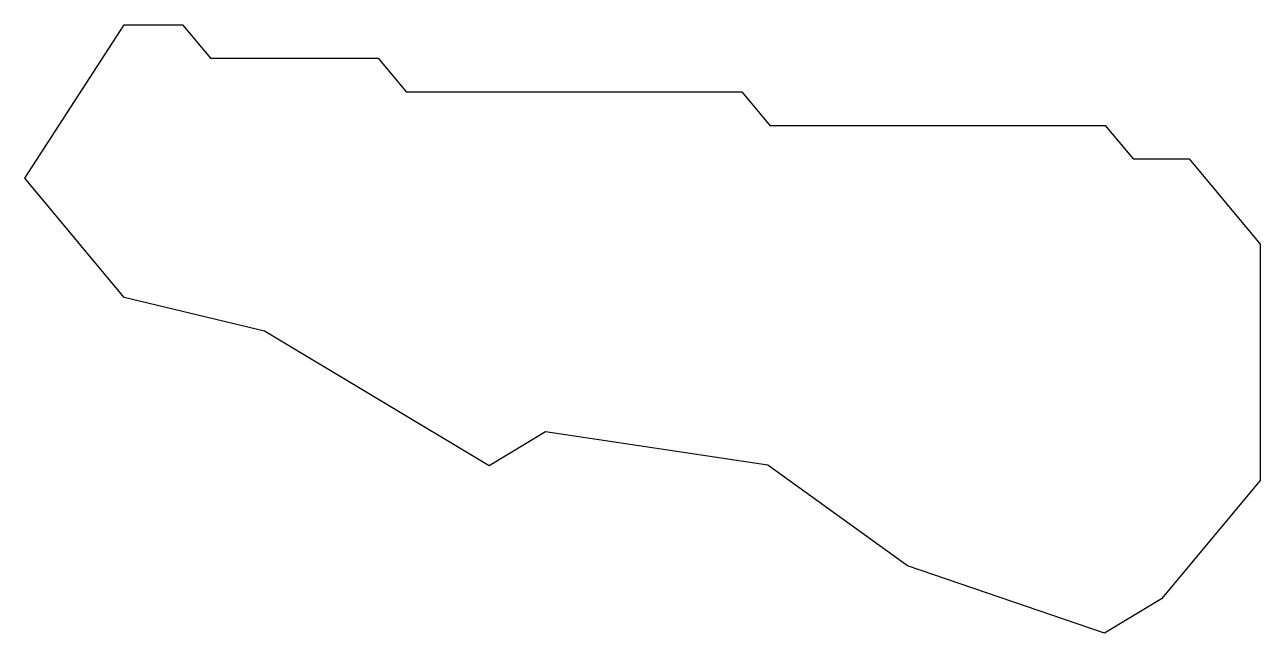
# Model space of a CAD drawing. Header units: millimetres. Extents: x 0 to 52.7, y 0 to 25.9.
import ezdxf

# ---------------------------------------------------------------- set-up
doc = ezdxf.new("R2010")
doc.units = ezdxf.units.MM
doc.layers.add('Y', color=7, linetype='Continuous')

msp = doc.modelspace()

# ---------------------------------------------------------------- linework, layer by layer
at = {"layer": 'Y'}
msp.add_lwpolyline([(37.623, 2.877), (31.671, 7.157), (22.195, 8.577), (19.791, 7.136), (10.217, 12.873), (4.24, 14.306), (0, 19.388), (4.241, 25.924), (6.726, 25.924), (7.918, 24.495), (15.07, 24.495), (16.262, 23.067), (30.565, 23.067), (31.757, 21.638), (46.059, 21.638), (47.251, 20.21), (49.635, 20.21), (52.668, 16.574), (52.668, 6.502), (48.462, 1.461), (46.024, 0), (37.623, 2.877)], close=True, dxfattribs=at)

doc.saveas('drawing.dxf')
